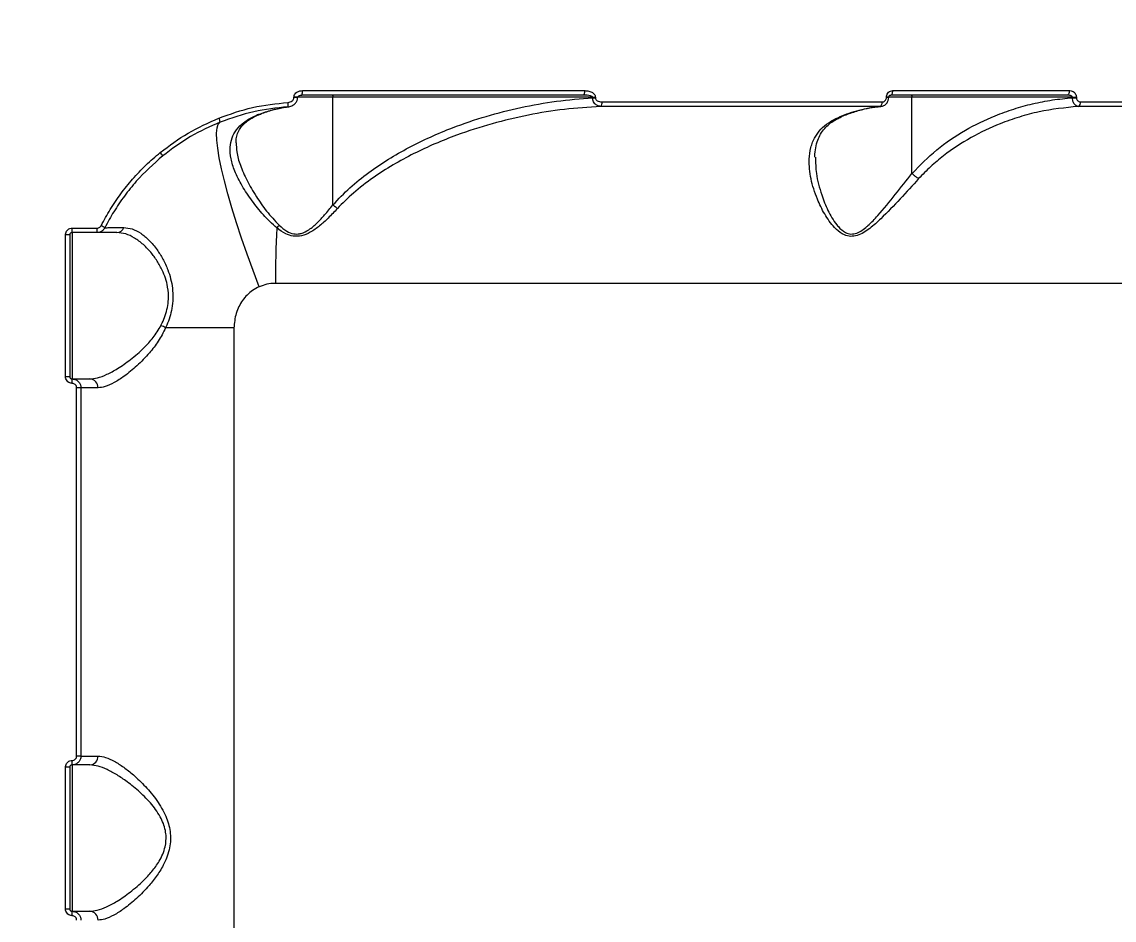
# Model space of a CAD drawing. Header units: millimetres. Extents: x -8422 to 28150, y -6982 to 5510.
# Drawn here: x -584 to -337.7, y 303.5 to 506 of the extents above; entities that cross this region are included whole.
import ezdxf

# ---------------------------------------------------------------- set-up
doc = ezdxf.new("R2010")
doc.units = ezdxf.units.MM
for name, color, linetype in [('DIKOM_ОБЪЕКТ', 7, 'Continuous'), ('DIKOM_РАЗМЕР_ЗОНА', 7, 'Continuous'), ('DIKOM_РАЗМЕР_ОБЪЕКТА', 7, 'Continuous')]:
    doc.layers.add(name, color=color, linetype=linetype)
doc.styles.add('style1', font='arial.ttf', dxfattribs={"width": 0.8})
doc.dimstyles.new('1-50', dxfattribs={"dimtxt": 300, "dimasz": 200, "dimexe": 100, "dimexo": 0, "dimgap": 100, "dimtad": 1, "dimdec": 0, "dimtxsty": 'style1', "dimcen": 0, "dimclrd": 7, "dimclre": 7, "dimadec": 1, "dimazin": 2, "dimtfac": 1, "dimtdec": 0, "dimtmove": 1, "dimatfit": 3, "dimfxl": 0, "dimlwd": 25, "dimlwe": 18, "dimarcsym": 0})

# ---------------------------------------------------------------- blocks, each defined once
blk = doc.blocks.new('*D0')
at = {"layer": 'Defpoints', "color": 0, "transparency": 16777216}
for p in [(1363.27, 4015), (-6010.96, -2710.04), (-2661.52, -2710.04)]:
    blk.add_point(p, dxfattribs=at)
at = {"layer": 'DIKOM_РАЗМЕР_ОБЪЕКТА', "color": 7, "lineweight": 18, "transparency": 16777216}
for p, q in [((1363.27, 4015), (-6110.96, 4015)), ((-2661.52, -2710.04), (-6110.96, -2710.04))]:
    blk.add_line(p, q, dxfattribs=at)
at = {"layer": 'DIKOM_РАЗМЕР_ОБЪЕКТА', "color": 7, "lineweight": 25, "transparency": 16777216}
blk.add_line((-6010.96, 3815), (-6010.96, -2510.04), dxfattribs=at)
at = {"layer": 'DIKOM_РАЗМЕР_ОБЪЕКТА', "color": 7, "transparency": 16777216}
for points in [[(-6044.3, 3815), (-5977.63, 3815), (-6010.96, 4015)], [(-6044.3, -2510.04), (-5977.63, -2510.04), (-6010.96, -2710.04)]]:
    blk.add_solid(points, dxfattribs=at)
at = {"layer": 'DIKOM_РАЗМЕР_ОБЪЕКТА', "color": 0, "transparency": 16777216, "insert": (-6264.14, 652.48), "char_height": 300, "attachment_point": 5, "rotation": 90, "style": 'style1'}
blk.add_mtext('6700', dxfattribs=at)
blk = doc.blocks.new('*D1')
at = {"layer": 'Defpoints', "color": 0, "transparency": 16777216}
for p in [(-5348.28, 1737.01), (6047.45, 1360.22), (6047.45, -3315.33)]:
    blk.add_point(p, dxfattribs=at)
at = {"layer": 'DIKOM_РАЗМЕР_ОБЪЕКТА', "color": 7, "lineweight": 18, "transparency": 16777216}
for p, q in [((-5348.28, 1737.01), (-5348.28, -3415.33)), ((6047.45, 1360.22), (6047.45, -3415.33))]:
    blk.add_line(p, q, dxfattribs=at)
at = {"layer": 'DIKOM_РАЗМЕР_ОБЪЕКТА', "color": 7, "lineweight": 25, "transparency": 16777216}
blk.add_line((-5148.28, -3315.33), (5847.45, -3315.33), dxfattribs=at)
at = {"layer": 'DIKOM_РАЗМЕР_ОБЪЕКТА', "color": 7, "transparency": 16777216}
for points in [[(-5148.28, -3282), (-5148.28, -3348.67), (-5348.28, -3315.33)], [(5847.45, -3282), (5847.45, -3348.67), (6047.45, -3315.33)]]:
    blk.add_solid(points, dxfattribs=at)
at = {"layer": 'DIKOM_РАЗМЕР_ОБЪЕКТА', "color": 0, "transparency": 16777216, "insert": (349.59, -3062.16), "char_height": 300, "attachment_point": 5, "style": 'style1'}
blk.add_mtext('11400', dxfattribs=at)
blk = doc.blocks.new('*D2')
at = {"layer": 'Defpoints', "color": 0, "transparency": 16777216}
for p in [(8043.93, 833.91), (-7345.5, 649.01), (8043.93, -5007.33)]:
    blk.add_point(p, dxfattribs=at)
at = {"layer": 'DIKOM_РАЗМЕР_ЗОНА', "color": 7, "lineweight": 18, "transparency": 16777216}
for p, q in [((8043.93, 833.91), (8043.93, -5107.33)), ((-7345.5, 649.01), (-7345.5, -5107.33))]:
    blk.add_line(p, q, dxfattribs=at)
at = {"layer": 'DIKOM_РАЗМЕР_ЗОНА', "color": 7, "lineweight": 25, "transparency": 16777216}
blk.add_line((-7145.5, -5007.33), (7843.93, -5007.33), dxfattribs=at)
at = {"layer": 'DIKOM_РАЗМЕР_ЗОНА', "color": 7, "transparency": 16777216}
for points in [[(-7145.5, -4974), (-7145.5, -5040.67), (-7345.5, -5007.33)], [(7843.93, -4974), (7843.93, -5040.67), (8043.93, -5007.33)]]:
    blk.add_solid(points, dxfattribs=at)
at = {"layer": 'DIKOM_РАЗМЕР_ЗОНА', "color": 0, "transparency": 16777216, "insert": (349.22, -4754.16), "char_height": 300, "attachment_point": 5, "style": 'style1'}
blk.add_mtext('15400', dxfattribs=at)
blk = doc.blocks.new('*D3')
at = {"layer": 'Defpoints', "color": 0, "transparency": 16777216}
for p in [(620.22, 5510), (-7971.96, -4607.49), (-3279.17, -4607.49)]:
    blk.add_point(p, dxfattribs=at)
at = {"layer": 'DIKOM_РАЗМЕР_ЗОНА', "color": 7, "lineweight": 18, "transparency": 16777216}
for p, q in [((620.22, 5510), (-8071.96, 5510)), ((-3279.17, -4607.49), (-8071.96, -4607.49))]:
    blk.add_line(p, q, dxfattribs=at)
at = {"layer": 'DIKOM_РАЗМЕР_ЗОНА', "color": 7, "lineweight": 25, "transparency": 16777216}
blk.add_line((-7971.96, 5310), (-7971.96, -4407.49), dxfattribs=at)
at = {"layer": 'DIKOM_РАЗМЕР_ЗОНА', "color": 7, "transparency": 16777216}
for points in [[(-8005.3, 5310), (-7938.63, 5310), (-7971.96, 5510)], [(-8005.3, -4407.49), (-7938.63, -4407.49), (-7971.96, -4607.49)]]:
    blk.add_solid(points, dxfattribs=at)
at = {"layer": 'DIKOM_РАЗМЕР_ЗОНА', "color": 0, "transparency": 16777216, "insert": (-8225.14, 451.25), "char_height": 300, "attachment_point": 5, "rotation": 90, "style": 'style1'}
blk.add_mtext('10100', dxfattribs=at)

msp = doc.modelspace()

# ---------------------------------------------------------------- linework, layer by layer
at = {"layer": 'DIKOM_ОБЪЕКТ', "color": 7, "linetype": 'Continuous', "lineweight": 15}
for p, q in [((-520.69, 490.5), (-457.05, 490.5)), ((-387.65, 490.5), (-347.78, 490.5)), ((-522.65, 488.91), (-522.65, 489)), ((-521.81, 489), (-522.65, 489)), ((-521.81, 488.91), (-522.65, 488.91)), ((-513.86, 489), (-521.82, 489)), ((-521.81, 488.91), (-521.81, 489)), ((-457.37, 489.5), (-520.85, 489.5)), ((-513.86, 464.75), (-513.86, 489)), ((-455.33, 489), (-513.86, 489)), ((-455.33, 488.88), (-455.33, 489)), ((-455.33, 489), (-454.69, 489)), ((-455.33, 488.88), (-454.69, 488.88)), ((-454.69, 489), (-454.69, 488.88)), ((-453.21, 487.94), (-390.03, 487.94)), ((-389.06, 488.97), (-389.06, 489)), ((-388.54, 489), (-389.06, 489)), ((-388.54, 488.97), (-389.06, 488.97)), ((-388.54, 488.97), (-388.54, 489)), ((-383.32, 489), (-388.54, 489)), ((-348.36, 489.5), (-388.12, 489.5)), ((-383.32, 471.84), (-383.32, 489)), ((-347.16, 489), (-383.32, 489)), ((-347.16, 488.9), (-347.16, 489)), ((-347.16, 489), (-346.26, 489)), ((-347.16, 488.9), (-346.26, 488.9)), ((-346.26, 489), (-346.26, 488.9)), ((-345.3, 487.94), (-279.32, 487.94)), ((-390.47, 486.94), (-453.51, 486.94)), ((-390.76, 486.88), (-390.34, 486.91)), ((-280, 486.94), (-345.83, 486.94)), ((-567.05, 458.5), (-572.67, 458.5)), ((-572.67, 458.5), (-572.67, 425.5)), ((-572.63, 459.5), (-567, 459.5)), ((-574.13, 426), (-574.13, 458)), ((-573.17, 458), (-574.13, 458)), ((-573.17, 458), (-573.17, 426)), ((-206.67, 447.05), (-526.82, 447.05)), ((-536.17, 437), (-551.57, 437)), ((-536.17, 437), (-536.17, 87)), ((-573.17, 426), (-574.13, 426)), ((-572.67, 425.5), (-568.62, 425.5)), ((-571.63, 340.5), (-571.63, 423.5)), ((-570.67, 423.5), (-571.63, 423.5)), ((-566.81, 423.5), (-570.67, 423.5)), ((-570.67, 423.5), (-570.67, 340.5)), ((-570.67, 340.5), (-571.63, 340.5)), ((-570.67, 340.5), (-566.81, 340.5)), ((-574.13, 306), (-574.13, 338)), ((-573.17, 338), (-574.13, 338)), ((-573.17, 338), (-573.17, 306)), ((-568.62, 338.5), (-572.67, 338.5)), ((-572.67, 338.5), (-572.67, 305.5)), ((-573.17, 306), (-574.13, 306)), ((-572.67, 305.5), (-568.62, 305.5))]:
    msp.add_line(p, q, dxfattribs=at)
at = {"layer": 'DIKOM_ОБЪЕКТ', "color": 7, "linetype": 'Continuous', "lineweight": 15, "flags": 128}
for points in [[(-457.37, 489.5), (-457.31, 489.52), (-457.25, 489.58), (-457.19, 489.67), (-457.15, 489.79), (-457.11, 489.94), (-457.08, 490.12), (-457.06, 490.31), (-457.05, 490.5)], [(-388.12, 489.5), (-388.03, 489.52), (-387.94, 489.58), (-387.86, 489.67), (-387.79, 489.79), (-387.73, 489.94), (-387.68, 490.12), (-387.66, 490.31), (-387.65, 490.5)], [(-348.36, 489.5), (-348.24, 489.52), (-348.14, 489.58), (-348.04, 489.67), (-347.95, 489.79), (-347.88, 489.94), (-347.83, 490.12), (-347.79, 490.31), (-347.78, 490.5)], [(-514.02, 489.5), (-513.98, 489.49), (-513.95, 489.46), (-513.93, 489.42), (-513.9, 489.35), (-513.88, 489.28), (-513.87, 489.19), (-513.86, 489.1), (-513.86, 489)], [(-390.47, 486.94), (-390.39, 486.97), (-390.3, 487.04), (-390.23, 487.14), (-390.16, 487.26), (-390.11, 487.41), (-390.07, 487.57), (-390.04, 487.75), (-390.03, 487.94)], [(-383.48, 489.5), (-383.45, 489.49), (-383.41, 489.46), (-383.39, 489.42), (-383.36, 489.35), (-383.34, 489.28), (-383.33, 489.19), (-383.32, 489.1), (-383.32, 489)], [(-530.46, 446.29), (-531.87, 449.98), (-533.2, 453.64), (-534.45, 457.23), (-535.59, 460.7), (-536.63, 464.04), (-537.54, 467.2), (-538.32, 470.15), (-538.97, 472.87), (-539.47, 475.32), (-539.83, 477.49), (-540.03, 479.35), (-540.07, 480.88), (-539.96, 482.08), (-539.7, 482.92), (-539.28, 483.39)]]:
    msp.add_lwpolyline(points, dxfattribs=at)
at = {"layer": 'DIKOM_ОБЪЕКТ', "color": 7, "linetype": 'Continuous', "lineweight": 15}
for centre, radius, start, end in [((-522.36, 490.26), 1.68, 333.2988, 8.3143), ((-525.9, 487.49), 1.97, 340.7309, 10.0904), ((-454.35, 487.74), 1.16, 316.5681, 10.0627), ((-346.21, 487.79), 0.928, 294.1072, 9.2875), ((-541.66, 483.24), 2.38, 3.7671, 27.0843), ((-555.38, 474.15), 3.55, 27.4531, 42.7968), ((-579.2, 459.25), 6.58, 353.4515, 2.1746), ((-571.89, 459.25), 4.89, 351.1724, 2.9216), ((-570.25, 451.36), 9.62, 58.8359, 64.5091), ((-562.62, 460.26), 1.76, 271.8292, 338.8621), ((-290.44, 447.17), 236.38, 177.0035, 180.0294), ((-530.93, 463.7), 6.09, 316.7385, 324.3419), ((-555.52, 430.64), 7.49, 58.1475, 67.1638), ((-579.2, 424.75), 6.58, 357.8254, 6.5485), ((-568.72, 423.59), 1.91, 357.2459, 86.9526), ((-568.72, 340.41), 1.91, 273.0473, 2.7524), ((-579.2, 339.25), 6.58, 353.4515, 2.1746), ((-579.2, 304.75), 6.58, 357.8254, 6.5485), ((-568.72, 303.59), 1.91, 357.2459, 86.9526)]:
    msp.add_arc(centre, radius, start, end, dxfattribs=at)
for points, knots in [([(-522.65, 489), (-522.63, 489.14), (-522.6, 489.42), (-522.36, 489.82), (-521.93, 490.2), (-521.34, 490.45), (-520.9, 490.49), (-520.69, 490.5)], [0, 0, 0, 0, 0.152277, 0.304047, 0.508019, 0.773233, 1, 1, 1, 1]), ([(-457.05, 490.5), (-456.74, 490.48), (-456.15, 490.44), (-455.41, 490.13), (-454.96, 489.74), (-454.73, 489.37), (-454.7, 489.12), (-454.69, 489)], [0, 0, 0, 0, 0.308905, 0.592352, 0.769743, 0.884487, 1, 1, 1, 1]), ([(-389.06, 489), (-389.06, 489.08), (-389.05, 489.32), (-388.91, 489.74), (-388.59, 490.16), (-388.15, 490.44), (-387.81, 490.48), (-387.65, 490.5)], [0, 0, 0, 0, 0.093142, 0.30389, 0.530218, 0.765188, 1, 1, 1, 1]), ([(-347.78, 490.5), (-347.75, 490.5), (-347.55, 490.5), (-347.19, 490.41), (-346.78, 490.16), (-346.49, 489.83), (-346.3, 489.44), (-346.27, 489.15), (-346.26, 489)], [0, 0, 0, 0, 0.039245, 0.287237, 0.495195, 0.671002, 0.835312, 1, 1, 1, 1]), ([(-539.54, 484.32), (-537.04, 485.21), (-531.97, 486.99), (-526.65, 487.55), (-523.96, 487.83)], [0, 0, 0, 0, 0.493762, 1, 1, 1, 1]), ([(-523.96, 487.83), (-523.79, 487.86), (-523.46, 487.91), (-523.06, 488.13), (-522.79, 488.42), (-522.67, 488.69), (-522.65, 488.85), (-522.65, 488.91)], [0, 0, 0, 0, 0.271799, 0.538856, 0.737575, 0.89663, 1, 1, 1, 1]), ([(-523.89, 486.86), (-523.85, 486.86), (-523.49, 486.88), (-522.91, 487.12), (-522.27, 487.62), (-521.91, 488.23), (-521.77, 488.69), (-521.81, 488.91), (-521.81, 488.91)], [0, 0, 0, 0, 0.038144, 0.333125, 0.574984, 0.790913, 0.993541, 1, 1, 1, 1]), ([(-521.8, 488.96), (-521.8, 488.97), (-521.81, 489), (-521.8, 489.06), (-521.75, 489.15), (-521.62, 489.29), (-521.35, 489.43), (-521.07, 489.51), (-520.89, 489.49), (-520.85, 489.49)], [0, 0, 0, 0, 0.036158, 0.077225, 0.141912, 0.291353, 0.542946, 0.918453, 1, 1, 1, 1]), ([(-513.85, 464.74), (-512.61, 466.06), (-510.09, 468.7), (-505.85, 472.06), (-501.39, 475.07), (-496.73, 477.73), (-491.9, 480.09), (-486.1, 482.5), (-479.31, 484.8), (-471.48, 486.78), (-463.47, 488.22), (-458.04, 488.66), (-455.33, 488.88)], [0, 0, 0, 0, 0.082281, 0.165563, 0.247515, 0.329489, 0.412925, 0.496369, 0.620904, 0.745453, 0.872728, 1, 1, 1, 1]), ([(-455.33, 489), (-455.33, 489.02), (-455.33, 489.06), (-455.38, 489.12), (-455.52, 489.23), (-456.18, 489.46), (-456.84, 489.48), (-457.37, 489.5)], [0, 0, 0, 0, 0.023289, 0.051997, 0.104239, 0.273378, 1, 1, 1, 1]), ([(-453.51, 486.94), (-453.75, 486.98), (-454.21, 487.05), (-454.77, 487.46), (-455.1, 487.95), (-455.28, 488.41), (-455.31, 488.72), (-455.33, 488.88)], [0, 0, 0, 0, 0.273628, 0.537256, 0.720793, 0.856554, 1, 1, 1, 1]), ([(-454.69, 488.88), (-454.68, 488.8), (-454.66, 488.64), (-454.51, 488.41), (-454.23, 488.17), (-453.78, 487.98), (-453.41, 487.95), (-453.21, 487.94)], [0, 0, 0, 0, 0.119005, 0.237416, 0.412325, 0.691038, 1, 1, 1, 1]), ([(-390.36, 486.95), (-390.34, 486.95), (-390.09, 486.94), (-389.6, 487.13), (-389, 487.59), (-388.61, 488.24), (-388.57, 488.74), (-388.55, 488.97)], [0, 0, 0, 0, 0.015528, 0.261278, 0.513925, 0.770992, 1, 1, 1, 1]), ([(-390.03, 487.94), (-389.92, 487.95), (-389.69, 487.98), (-389.39, 488.18), (-389.17, 488.46), (-389.07, 488.75), (-389.06, 488.92), (-389.06, 488.97)], [0, 0, 0, 0, 0.233653, 0.467323, 0.695539, 0.908685, 1, 1, 1, 1]), ([(-388.53, 489), (-388.53, 489.03), (-388.54, 489.09), (-388.5, 489.21), (-388.44, 489.32), (-388.35, 489.42), (-388.24, 489.49), (-388.16, 489.49), (-388.12, 489.49)], [0, 0, 0, 0, 0.067537, 0.185527, 0.324135, 0.501589, 0.745853, 1, 1, 1, 1]), ([(-383.31, 471.84), (-381.51, 473.67), (-377.85, 477.38), (-371.44, 481.65), (-365.53, 484.55), (-360.4, 486.4), (-356.09, 487.59), (-351.67, 488.46), (-348.66, 488.75), (-347.16, 488.9)], [0, 0, 0, 0, 0.185206, 0.375222, 0.558026, 0.667271, 0.776521, 0.88826, 1, 1, 1, 1]), ([(-347.16, 489), (-347.16, 489.03), (-347.17, 489.08), (-347.23, 489.18), (-347.36, 489.29), (-347.59, 489.39), (-347.9, 489.47), (-348.17, 489.5), (-348.33, 489.5), (-348.36, 489.5)], [0, 0, 0, 0, 0.05527, 0.109784, 0.243682, 0.417557, 0.651792, 0.951865, 1, 1, 1, 1]), ([(-345.83, 486.94), (-345.86, 486.94), (-346.03, 486.96), (-346.33, 487.07), (-346.68, 487.4), (-346.94, 487.83), (-347.11, 488.34), (-347.14, 488.71), (-347.16, 488.9)], [0, 0, 0, 0, 0.039136, 0.268318, 0.466396, 0.64364, 0.819924, 1, 1, 1, 1]), ([(-346.26, 488.9), (-346.25, 488.8), (-346.24, 488.61), (-346.11, 488.36), (-345.93, 488.15), (-345.67, 487.99), (-345.45, 487.94), (-345.31, 487.94), (-345.3, 487.94)], [0, 0, 0, 0, 0.167322, 0.334461, 0.509124, 0.713067, 0.957733, 1, 1, 1, 1]), ([(-524.04, 486.84), (-526.61, 486.57), (-531.81, 486.03), (-536.77, 484.28), (-539.28, 483.39)], [0, 0, 0, 0, 0.493767, 1, 1, 1, 1]), ([(-530.92, 485.01), (-529.94, 485.39), (-527.68, 486.24), (-525.35, 486.62), (-524.04, 486.84)], [0, 0, 0, 0, 0.436568, 1, 1, 1, 1]), ([(-530.58, 485.04), (-530.32, 485.16), (-529.17, 485.67), (-527.07, 486.26), (-525.09, 486.73), (-524.02, 486.82), (-523.88, 486.83)], [0, 0, 0, 0, 0.122498, 0.529343, 0.938047, 1, 1, 1, 1]), ([(-453.51, 486.94), (-456.24, 486.76), (-461.7, 486.39), (-469.87, 485.05), (-477.99, 483.13), (-486.66, 480.35), (-494.11, 477.16), (-500.33, 473.79), (-504.9, 470.85), (-509.16, 467.62), (-511.67, 465.09), (-512.86, 463.9)], [0, 0, 0, 0, 0.126975, 0.253955, 0.383672, 0.513375, 0.674673, 0.756562, 0.838428, 0.923821, 1, 1, 1, 1]), ([(-400.47, 484.18), (-400.2, 484.31), (-398.48, 485.11), (-395.17, 486.29), (-392.06, 486.72), (-390.47, 486.94)], [0, 0, 0, 0, 0.084989, 0.533468, 1, 1, 1, 1]), ([(-399.93, 484.24), (-399.9, 484.26), (-399, 484.76), (-397.14, 485.47), (-394.38, 486.32), (-392.24, 486.77), (-391.03, 486.86), (-390.76, 486.88)], [0, 0, 0, 0, 0.011442, 0.310365, 0.611977, 0.91582, 1, 1, 1, 1]), ([(-345.83, 486.94), (-348.8, 486.63), (-353.28, 486.17), (-359.12, 484.6), (-364.3, 482.8), (-370.11, 480.04), (-375.28, 476.63), (-379.15, 473.41), (-380.92, 471.57), (-381.81, 470.66)], [0, 0, 0, 0, 0.222715, 0.336734, 0.450748, 0.631004, 0.813277, 0.906646, 1, 1, 1, 1]), ([(-552.77, 476.56), (-550.73, 478.09), (-546.61, 481.18), (-541.92, 483.27), (-539.54, 484.32)], [0, 0, 0, 0, 0.494175, 1, 1, 1, 1]), ([(-539.28, 483.39), (-541.56, 482.39), (-546.15, 480.35), (-550.19, 477.32), (-552.22, 475.78)], [0, 0, 0, 0, 0.494156, 1, 1, 1, 1]), ([(-526.5, 459.53), (-527.54, 460.5), (-529.64, 462.45), (-532.2, 465.75), (-534.43, 469.05), (-536.03, 472.25), (-536.94, 475.17), (-537.14, 477.68), (-536.69, 479.85), (-535.69, 481.72), (-534.04, 483.35), (-532.33, 484.41), (-531.18, 484.9), (-530.92, 485.01)], [0, 0, 0, 0, 0.103936, 0.208057, 0.321367, 0.434614, 0.535133, 0.63557, 0.720265, 0.804897, 0.890154, 0.975334, 1, 1, 1, 1]), ([(-535.68, 478.75), (-535.68, 479.04), (-535.68, 479.78), (-535.39, 480.85), (-534.86, 481.93), (-534.09, 482.87), (-533.1, 483.72), (-531.94, 484.47), (-530.99, 484.89), (-530.58, 485.07)], [0, 0, 0, 0, 0.106784, 0.277321, 0.456354, 0.600229, 0.73889, 0.885837, 1, 1, 1, 1]), ([(-530.6, 485.08), (-530.61, 485.07), (-530.69, 485.01), (-530.8, 485.01), (-530.91, 485.01), (-530.92, 485.01)], [0, 0, 0, 0, 0.089077, 0.858552, 1, 1, 1, 1]), ([(-381.81, 470.66), (-383.19, 469.13), (-385.96, 466.09), (-389.62, 462.24), (-392.39, 459.73), (-394.18, 458.47), (-395.64, 457.78), (-397.15, 457.55), (-398.82, 457.98), (-399.96, 458.84), (-401.51, 460.4), (-403.1, 462.65), (-404.89, 466.44), (-406.23, 470.62), (-406.63, 474.55), (-406.21, 477.67), (-405.32, 479.95), (-403.93, 481.81), (-402.33, 483.2), (-401.02, 483.89), (-400.47, 484.18)], [0, 0, 0, 0, 0.096519, 0.192973, 0.244813, 0.271574, 0.298183, 0.324302, 0.350397, 0.391082, 0.401948, 0.472766, 0.543843, 0.640944, 0.737879, 0.799672, 0.861381, 0.912135, 0.96284, 1, 1, 1, 1]), ([(-405.2, 475.48), (-405.2, 475.55), (-405.24, 476.31), (-405.05, 477.61), (-404.62, 479.3), (-403.96, 480.74), (-403.08, 481.94), (-401.99, 482.97), (-400.96, 483.72), (-400.19, 484.1), (-399.91, 484.23)], [0, 0, 0, 0, 0.017577, 0.192684, 0.363148, 0.513447, 0.671953, 0.804899, 0.928569, 1, 1, 1, 1]), ([(-400.47, 484.18), (-400.45, 484.18), (-400.29, 484.15), (-400.09, 484.15), (-399.97, 484.24), (-399.94, 484.26)], [0, 0, 0, 0, 0.103653, 0.836637, 1, 1, 1, 1]), ([(-535.65, 478.76), (-535.64, 478.07), (-535.61, 476.45), (-534.77, 473.59), (-533.3, 470.22), (-531.25, 466.73), (-528.88, 463.28), (-526.95, 461.2), (-525.98, 460.15)], [0, 0, 0, 0, 0.123248, 0.289169, 0.473256, 0.661616, 0.829239, 1, 1, 1, 1]), ([(-566.11, 460.05), (-565.44, 461.29), (-564.1, 463.77), (-561.72, 467.27), (-559.04, 470.6), (-556.08, 473.74), (-553.87, 475.62), (-552.77, 476.56)], [0, 0, 0, 0, 0.197682, 0.395385, 0.593091, 0.796545, 1, 1, 1, 1]), ([(-552.22, 475.78), (-554.29, 473.94), (-557.41, 471.16), (-560.9, 466.77), (-563.29, 463.28), (-564.62, 460.81), (-565.27, 459.6)], [0, 0, 0, 0, 0.395168, 0.598673, 0.80218, 1, 1, 1, 1]), ([(-405.09, 475.5), (-405.06, 474.27), (-405, 471.51), (-403.87, 467.42), (-402.36, 463.47), (-400.96, 461.09), (-399.59, 459.44), (-398.6, 458.54), (-397.1, 458.07), (-395.77, 458.31), (-394.55, 458.98), (-393.74, 459.62), (-392.53, 460.7), (-390.34, 463.04), (-387.06, 467.07), (-384.56, 470.25), (-383.32, 471.84)], [0, 0, 0, 0, 0.1105, 0.248507, 0.348192, 0.4475, 0.462343, 0.516642, 0.550238, 0.583702, 0.615781, 0.648066, 0.654924, 0.726704, 0.863301, 1, 1, 1, 1]), ([(-383.32, 471.84), (-383.32, 471.84), (-383.32, 471.84), (-383.31, 471.84), (-383.31, 471.84), (-383.31, 471.84)], [0, 0, 0, 0, 0.414295, 0.767762, 1, 1, 1, 1]), ([(-381.81, 470.66), (-381.86, 470.68), (-382.01, 470.77), (-382.35, 471), (-382.83, 471.37), (-383.15, 471.68), (-383.31, 471.84)], [0, 0, 0, 0, 0.10745, 0.34946, 0.674746, 1, 1, 1, 1]), ([(-512.86, 463.9), (-513.54, 463.18), (-514.8, 461.83), (-516.81, 459.98), (-518.79, 458.56), (-520.83, 457.67), (-522.8, 457.58), (-524.75, 458.23), (-525.86, 459.05), (-526.5, 459.53)], [0, 0, 0, 0, 0.183985, 0.34016, 0.495655, 0.624189, 0.73747, 0.849218, 1, 1, 1, 1]), ([(-525.98, 460.15), (-525.42, 459.66), (-524.47, 458.81), (-522.83, 458.15), (-521.71, 458.16), (-520.54, 458.42), (-519.1, 459.16), (-517.36, 460.66), (-515.58, 462.59), (-514.47, 463.99), (-513.86, 464.75)], [0, 0, 0, 0, 0.150403, 0.25791, 0.342073, 0.365554, 0.490502, 0.648815, 0.807928, 1, 1, 1, 1]), ([(-513.86, 464.75), (-513.86, 464.75), (-513.86, 464.75), (-513.85, 464.75), (-513.85, 464.74), (-513.85, 464.74)], [0, 0, 0, 0, 0.419617, 0.771002, 1, 1, 1, 1]), ([(-512.86, 463.9), (-512.89, 463.93), (-513.05, 464.05), (-513.4, 464.32), (-513.69, 464.59), (-513.85, 464.74)], [0, 0, 0, 0, 0.092718, 0.497803, 1, 1, 1, 1]), ([(-574.13, 458), (-574.13, 458.11), (-574.11, 458.39), (-573.93, 458.81), (-573.59, 459.19), (-573.14, 459.45), (-572.8, 459.48), (-572.63, 459.5)], [0, 0, 0, 0, 0.140617, 0.355115, 0.569869, 0.784884, 1, 1, 1, 1]), ([(-572.67, 458.5), (-572.72, 458.49), (-572.84, 458.48), (-572.99, 458.4), (-573.1, 458.27), (-573.16, 458.13), (-573.17, 458.04), (-573.17, 458)], [0, 0, 0, 0, 0.215459, 0.430623, 0.645318, 0.859544, 1, 1, 1, 1]), ([(-565.27, 459.6), (-565.3, 459.54), (-565.43, 459.3), (-565.78, 458.91), (-566.38, 458.57), (-566.83, 458.52), (-567.05, 458.5)], [0, 0, 0, 0, 0.080633, 0.387071, 0.693563, 1, 1, 1, 1]), ([(-562.57, 458.5), (-563.41, 458.5), (-565.15, 458.5), (-566.73, 458.5), (-566.95, 458.5), (-567.05, 458.5)], [0, 0, 0, 0, 0.317516, 0.653917, 1, 1, 1, 1]), ([(-567, 459.5), (-566.89, 459.51), (-566.66, 459.53), (-566.37, 459.71), (-566.19, 459.9), (-566.12, 460.02), (-566.11, 460.05)], [0, 0, 0, 0, 0.30673, 0.613304, 0.919489, 1, 1, 1, 1]), ([(-565.27, 459.6), (-565.17, 459.6), (-564.98, 459.6), (-563.57, 459.61), (-562.09, 459.62), (-561.23, 459.62), (-560.98, 459.63)], [0, 0, 0, 0, 0.336233, 0.682236, 0.908789, 1, 1, 1, 1]), ([(-552.62, 437.54), (-552.52, 437.74), (-551.89, 438.99), (-551.19, 440.98), (-550.88, 443.48), (-550.93, 444.89), (-551.11, 446.32), (-551.43, 447.76), (-552.19, 449.82), (-553.29, 451.89), (-554.8, 454), (-556.59, 455.88), (-558.57, 457.35), (-560.6, 458.31), (-561.9, 458.44), (-562.57, 458.5)], [0, 0, 0, 0, 0.020101, 0.128726, 0.185269, 0.244004, 0.254863, 0.316793, 0.380591, 0.46642, 0.55463, 0.663823, 0.776165, 0.886557, 1, 1, 1, 1]), ([(-560.98, 459.63), (-560.37, 459.57), (-559.12, 459.44), (-557.21, 458.44), (-555.3, 456.86), (-553.6, 454.86), (-552.16, 452.57), (-551.12, 450.36), (-550.4, 448.11), (-549.99, 445.97), (-549.88, 443.69), (-550.18, 440.84), (-550.88, 438.59), (-551.48, 437.21), (-551.57, 437)], [0, 0, 0, 0, 0.108479, 0.220218, 0.327647, 0.438307, 0.523801, 0.611506, 0.674513, 0.739087, 0.802773, 0.868896, 0.979732, 1, 1, 1, 1]), ([(-530.46, 446.29), (-530.98, 446.02), (-532.44, 445.27), (-534.36, 443.27), (-535.88, 440.32), (-536.07, 438.11), (-536.17, 437)], [0, 0, 0, 0, 0.152963, 0.428373, 0.711436, 1, 1, 1, 1]), ([(-526.82, 447.05), (-526.88, 447.05), (-527.52, 447.05), (-528.77, 446.92), (-529.89, 446.5), (-530.46, 446.29)], [0, 0, 0, 0, 0.046811, 0.51428, 1, 1, 1, 1]), ([(-568.62, 425.5), (-568.08, 425.55), (-566.92, 425.66), (-564.81, 426.48), (-562.29, 427.85), (-559.44, 429.83), (-556.7, 432.22), (-554.31, 434.75), (-553.19, 436.6), (-552.62, 437.54)], [0, 0, 0, 0, 0.12271, 0.262462, 0.406016, 0.574924, 0.748261, 0.872368, 1, 1, 1, 1]), ([(-551.57, 437), (-552.1, 435.98), (-553.14, 433.93), (-555.42, 431.08), (-558.03, 428.38), (-560.76, 426.16), (-563.18, 424.6), (-565.19, 423.67), (-566.3, 423.56), (-566.81, 423.5)], [0, 0, 0, 0, 0.128152, 0.256739, 0.426815, 0.596878, 0.73731, 0.877571, 1, 1, 1, 1]), ([(-572.63, 424.5), (-572.74, 424.51), (-573.02, 424.53), (-573.44, 424.71), (-573.82, 425.04), (-574.08, 425.49), (-574.12, 425.83), (-574.13, 426)], [0, 0, 0, 0, 0.141848, 0.356736, 0.571341, 0.78572, 1, 1, 1, 1]), ([(-573.17, 426), (-573.16, 425.94), (-573.15, 425.83), (-573.07, 425.68), (-572.94, 425.57), (-572.8, 425.51), (-572.7, 425.5), (-572.67, 425.5)], [0, 0, 0, 0, 0.21396, 0.428135, 0.642773, 0.857896, 1, 1, 1, 1]), ([(-572.67, 425.5), (-572.52, 425.49), (-572.15, 425.47), (-571.59, 425.23), (-571.08, 424.77), (-570.73, 424.17), (-570.69, 423.72), (-570.67, 423.5)], [0, 0, 0, 0, 0.141716, 0.3564, 0.570946, 0.785462, 1, 1, 1, 1]), ([(-571.63, 423.5), (-571.64, 423.61), (-571.66, 423.84), (-571.83, 424.14), (-572.09, 424.36), (-572.37, 424.48), (-572.56, 424.5), (-572.63, 424.5)], [0, 0, 0, 0, 0.214237, 0.428602, 0.643171, 0.858085, 1, 1, 1, 1]), ([(-570.67, 340.5), (-570.68, 340.35), (-570.7, 339.98), (-570.94, 339.42), (-571.39, 338.91), (-571.99, 338.57), (-572.44, 338.52), (-572.67, 338.5)], [0, 0, 0, 0, 0.140713, 0.355442, 0.570292, 0.785154, 1, 1, 1, 1]), ([(-572.63, 339.5), (-572.52, 339.51), (-572.29, 339.53), (-571.99, 339.71), (-571.76, 339.96), (-571.64, 340.24), (-571.63, 340.43), (-571.63, 340.5)], [0, 0, 0, 0, 0.215142, 0.430173, 0.644987, 0.859491, 1, 1, 1, 1]), ([(-566.81, 340.5), (-566.25, 340.44), (-565.14, 340.31), (-563.17, 339.38), (-561.04, 338.03), (-558.67, 336.15), (-556.09, 333.7), (-553.53, 330.61), (-551.49, 327.21), (-550.54, 324.09), (-550.42, 321.64), (-550.64, 319.77), (-551.16, 317.93), (-552.08, 315.82), (-553.46, 313.56), (-555.56, 310.91), (-558.11, 308.31), (-560.83, 306.1), (-563.24, 304.57), (-565.23, 303.67), (-566.31, 303.55), (-566.81, 303.5)], [0, 0, 0, 0, 0.055476, 0.111024, 0.166498, 0.222006, 0.290024, 0.357963, 0.422676, 0.477407, 0.505247, 0.533095, 0.56271, 0.592375, 0.64043, 0.688582, 0.760326, 0.832062, 0.891, 0.949867, 1, 1, 1, 1]), ([(-574.13, 338), (-574.13, 338.11), (-574.11, 338.39), (-573.93, 338.81), (-573.59, 339.19), (-573.14, 339.45), (-572.8, 339.48), (-572.63, 339.5)], [0, 0, 0, 0, 0.140617, 0.355115, 0.569869, 0.784884, 1, 1, 1, 1]), ([(-572.67, 338.5), (-572.72, 338.49), (-572.84, 338.48), (-572.99, 338.4), (-573.1, 338.27), (-573.16, 338.13), (-573.17, 338.04), (-573.17, 338)], [0, 0, 0, 0, 0.215459, 0.430623, 0.645318, 0.859544, 1, 1, 1, 1]), ([(-568.62, 305.5), (-568.09, 305.55), (-566.96, 305.65), (-564.88, 306.45), (-562.36, 307.81), (-559.52, 309.78), (-556.84, 312.07), (-554.63, 314.45), (-553.18, 316.44), (-552.19, 318.35), (-551.54, 320.28), (-551.4, 322.01), (-551.59, 323.63), (-551.91, 324.92), (-552.86, 327.11), (-554.69, 329.71), (-557.37, 332.43), (-560.06, 334.61), (-562.56, 336.3), (-564.77, 337.49), (-566.85, 338.33), (-568.02, 338.44), (-568.62, 338.5)], [0, 0, 0, 0, 0.050715, 0.109914, 0.170724, 0.242652, 0.316473, 0.363749, 0.411988, 0.440047, 0.468858, 0.5101, 0.521086, 0.546819, 0.573408, 0.636934, 0.704612, 0.774149, 0.830251, 0.88733, 0.942879, 1, 1, 1, 1]), ([(-572.63, 304.5), (-572.74, 304.51), (-573.02, 304.53), (-573.44, 304.71), (-573.82, 305.04), (-574.08, 305.49), (-574.12, 305.83), (-574.13, 306)], [0, 0, 0, 0, 0.141848, 0.356736, 0.571341, 0.78572, 1, 1, 1, 1]), ([(-573.17, 306), (-573.16, 305.94), (-573.15, 305.83), (-573.07, 305.68), (-572.94, 305.57), (-572.8, 305.51), (-572.7, 305.5), (-572.67, 305.5)], [0, 0, 0, 0, 0.21396, 0.428135, 0.642773, 0.857896, 1, 1, 1, 1]), ([(-572.67, 305.5), (-572.52, 305.49), (-572.15, 305.47), (-571.59, 305.23), (-571.08, 304.77), (-570.73, 304.17), (-570.69, 303.72), (-570.67, 303.5)], [0, 0, 0, 0, 0.141716, 0.3564, 0.570946, 0.785462, 1, 1, 1, 1]), ([(-571.63, 303.5), (-571.64, 303.61), (-571.66, 303.84), (-571.83, 304.14), (-572.09, 304.36), (-572.37, 304.48), (-572.56, 304.5), (-572.63, 304.5)], [0, 0, 0, 0, 0.214237, 0.428602, 0.643171, 0.858085, 1, 1, 1, 1])]:
    msp.add_open_spline(points, degree=3, knots=knots, dxfattribs=at)

# ---------------------------------------------------------------- dimensions: what is measured, and where the dimension line sits
at = {"layer": 'DIKOM_РАЗМЕР_ЗОНА'}
dim = msp.add_linear_dim(base=(-7971.96, -4607.49), p1=(620.22, 5510), p2=(-3279.17, -4607.49), angle=90, text='10100', dimstyle='1-50', override={"dimscale": 1, "dimtix": 0, "dimtofl": 1, "dimtmove": 1, "dimatfit": 3}, dxfattribs=at)
dim.commit()
dim.dimension.update_dxf_attribs({"geometry": '*D3', "text_midpoint": (-8225.14, 451.25)})
dim = msp.add_linear_dim(base=(8043.93, -5007.33), p1=(-7345.5, 649.01), p2=(8043.93, 833.91), text='15400', dimstyle='1-50', override={"dimscale": 1, "dimtix": 0, "dimtofl": 1, "dimtmove": 1, "dimatfit": 3}, dxfattribs=at)
dim.commit()
dim.dimension.update_dxf_attribs({"geometry": '*D2', "text_midpoint": (349.22, -4754.16)})
at = {"layer": 'DIKOM_РАЗМЕР_ОБЪЕКТА'}
dim = msp.add_linear_dim(base=(-6010.96, -2710.04), p1=(1363.27, 4015), p2=(-2661.52, -2710.04), angle=90, text='6700', dimstyle='1-50', override={"dimscale": 1, "dimtix": 0, "dimtofl": 1, "dimtmove": 1, "dimatfit": 3}, dxfattribs=at)
dim.commit()
dim.dimension.update_dxf_attribs({"geometry": '*D0', "text_midpoint": (-6264.14, 652.48)})
dim = msp.add_linear_dim(base=(6047.45, -3315.33), p1=(-5348.28, 1737.01), p2=(6047.45, 1360.22), text='11400', dimstyle='1-50', override={"dimscale": 1, "dimtix": 0, "dimtofl": 1, "dimtmove": 1, "dimatfit": 3}, dxfattribs=at)
dim.commit()
dim.dimension.update_dxf_attribs({"geometry": '*D1', "text_midpoint": (349.59, -3062.16)})

doc.saveas('drawing.dxf')
